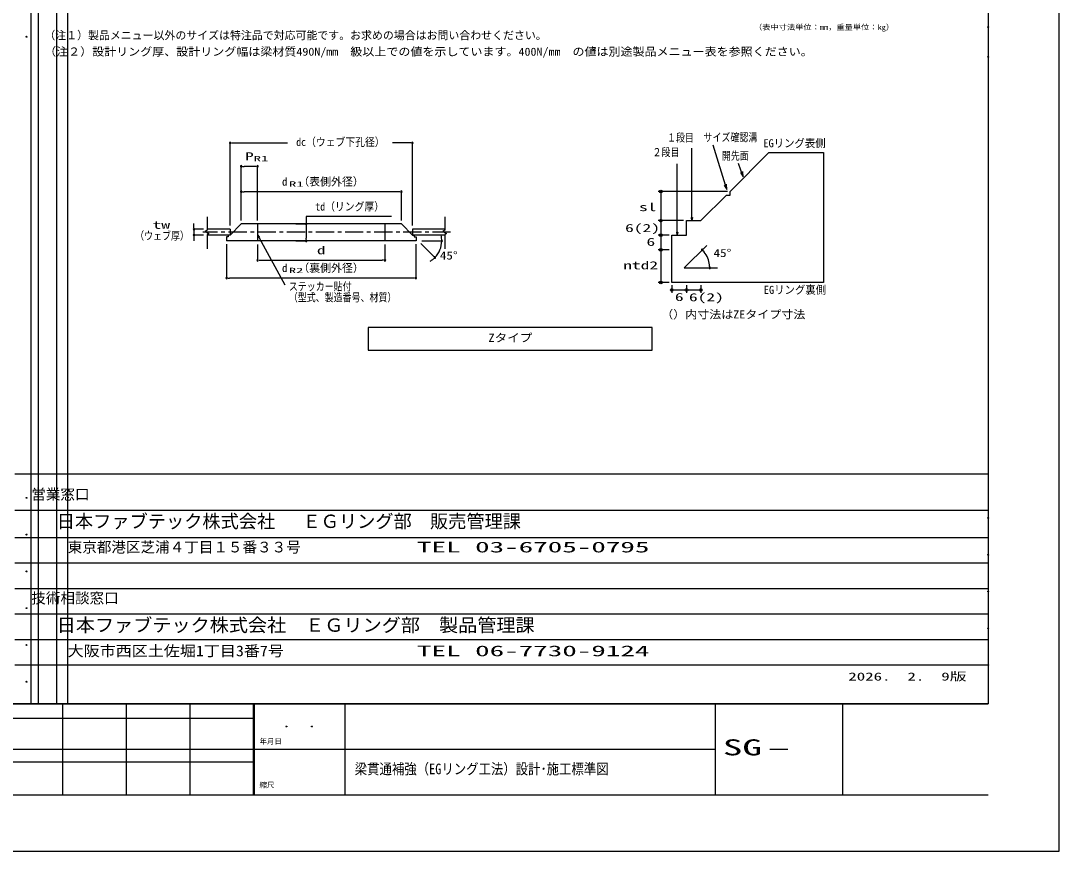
# Model space of a CAD drawing. Units: millimetres on the paper. Extents: x -420 to 420, y -297 to 297.
# Drawn here: x 135.3 to 420.5, y -297 to -69 of the extents above; entities that cross this region are included whole.
import ezdxf
from ezdxf.enums import TextEntityAlignment as Align

# ---------------------------------------------------------------- set-up
doc = ezdxf.new("R2010")
doc.units = ezdxf.units.MM
doc.linetypes.add('CHAIN1', pattern=[8, 5, -1, 1, -1])
for name, color, linetype in [('0-0', 7, 'Continuous'), ('0-1_HARI-S', 7, 'Continuous'), ('0-3_HOJO', 6, 'Continuous'), ('0-6_KIJUN', 1, 'CHAIN1'), ('0-7_MOJI', 7, 'Continuous'), ('0-8_SUNPO', 8, 'Continuous'), ('0-9_TITLE', 7, 'Continuous'), ('0-A_WAKU', 7, 'Continuous'), ('0-B_DEFPOINTS', 7, 'Continuous'), ('0-C_000Waku', 7, 'Continuous'), ('0-D_EG_Ring', 7, 'Continuous'), ('0-E_ZUWAKU', 7, 'Continuous')]:
    doc.layers.add(name, color=color, linetype=linetype)
doc.styles.add('ＭＳ ゴシック', font='')
doc.styles.get('ＭＳ ゴシック').set_extended_font_data('MS Gothic')

msp = doc.modelspace()

# ---------------------------------------------------------------- linework, layer by layer
at = {"layer": '0-0'}
for p, q in [((329.212, -115.291), (325.476, -103.184)), ((333.733, -111.791), (332.393, -108.174)), ((329.347, -115.865), (310.362, -115.865)), ((311.112, -115.865), (311.112, -123.865)), ((329.097, -116.865), (330.097, -116.865)), ((330.097, -116.865), (330.097, -115.865)), ((317.347, -123.865), (310.362, -123.865)), ((317.347, -123.865), (310.362, -123.865)), ((311.112, -123.865), (311.112, -127.865)), ((313.347, -127.865), (310.362, -127.865)), ((313.347, -127.865), (310.362, -127.865)), ((311.112, -127.865), (311.112, -131.865)), ((313.347, -131.865), (310.362, -131.865)), ((313.347, -131.865), (310.362, -131.865)), ((311.112, -131.865), (311.112, -140.865)), ((313.347, -140.865), (310.362, -140.865)), ((314.097, -141.615), (314.097, -143.66)), ((318.097, -141.615), (318.097, -143.66)), ((318.097, -141.615), (318.097, -143.66)), ((322.097, -141.615), (322.097, -143.66)), ((318.097, -142.91), (314.097, -142.91)), ((322.097, -142.91), (318.097, -142.91)), ((133.667, -193.342), (401, -193.342))]:
    msp.add_line(p, q, dxfattribs=at)
for points in [[(332.924, -110.649), (333.733, -111.791), (333.603, -110.397)], [(328.467, -114.106), (329.212, -115.291), (329.159, -113.892)]]:
    msp.add_lwpolyline(points, dxfattribs=at)
for centre in [(311.112, -115.865), (311.112, -123.865), (311.112, -123.865), (311.112, -127.865), (311.112, -127.865), (311.112, -131.865), (311.112, -131.865), (311.112, -140.865), (314.097, -142.91), (318.097, -142.91), (318.097, -142.91), (322.097, -142.91)]:
    msp.add_circle(centre, 0.375, dxfattribs=at)
at = {"layer": '0-1_HARI-S'}
for p, q in [((192.765, -126.232), (186.434, -126.232)), ((192.765, -127.832), (186.434, -127.832)), ((192.765, -126.232), (192.765, -127.832)), ((242.865, -126.232), (242.865, -127.832)), ((251.738, -126.232), (242.865, -126.232)), ((251.738, -127.832), (242.865, -127.832))]:
    msp.add_line(p, q, dxfattribs=at)
at = {"layer": '0-3_HOJO'}
for p, q in [((138.167, -256.5), (138.167, 249.8)), ((140.167, -256.5), (140.167, 239.8)), ((145.167, -256.5), (145.167, 239.8)), ((148.167, -256.5), (148.167, 239.8)), ((133.667, -203.342), (401, -203.342)), ((133.667, -210.842), (401, -210.842)), ((133.667, -217.842), (401, -217.842)), ((133.667, -224.842), (401, -224.842)), ((133.667, -231.842), (401, -231.842)), ((133.667, -238.842), (401, -238.842)), ((133.667, -245.842), (401, -245.842))]:
    msp.add_line(p, q, dxfattribs=at)
at = {"layer": '0-6_KIJUN'}
msp.add_line((253.348, -127.032), (185.24, -127.032), dxfattribs=at)
at = {"layer": '0-7_MOJI'}
for p, q in [((200.315, -130.432), (200.315, -134.749)), ((200.752, -128.577), (207.771, -141.5)), ((235.315, -130.432), (235.315, -134.749)), ((245.172, -130.139), (249.022, -133.989)), ((245.465, -129.432), (250.91, -129.432)), ((250.885, -129.033), (250.86, -128.634)), ((200.715, -134.749), (201.115, -134.749)), ((201.115, -134.749), (234.515, -134.749)), ((234.915, -134.749), (234.515, -134.749)), ((248.722, -134.254), (248.423, -134.519))]:
    msp.add_line(p, q, dxfattribs=at)
for points in [[(192.765, -127.832), (192.265, -127.832), (192.265, -128.332), (191.765, -128.332), (191.765, -129.432)], [(242.865, -127.832), (243.365, -127.832), (243.365, -128.332), (243.865, -128.332), (243.865, -129.432)]]:
    msp.add_lwpolyline(points, dxfattribs=at)
for points in [[(200.635, -128.641), (200.37, -127.874), (200.869, -128.514)], [(230.722, -159.397), (308.722, -159.397), (308.722, -153.202), (230.722, -153.202)]]:
    msp.add_lwpolyline(points, close=True, dxfattribs=at)
for centre, radius, start, end in [((244.465, -129.432), 6.445, 7.11641, 14.23282), ((244.465, -129.432), 6.445, 315, 360), ((250.91, -129.432), 0.2, 93.55821, 273.55821), ((250.91, -129.432), 0.2, 273.55821, 93.55821), ((249.022, -133.989), 0.2, 41.44179, 221.44179), ((249.022, -133.989), 0.2, 221.44179, 41.44179), ((200.315, -134.749), 0.2, 0, 180), ((200.315, -134.749), 0.2, 180, 0), ((235.315, -134.749), 0.2, 0, 180), ((235.315, -134.749), 0.2, 180, 0), ((244.465, -129.432), 6.445, 300.76718, 307.88359)]:
    msp.add_arc(centre, radius, start, end, dxfattribs=at)
msp.add_solid([(200.635, -128.641), (200.37, -127.874), (200.869, -128.514)], dxfattribs=at)
at = {"layer": '0-8_SUNPO'}
for p, q in [((192.765, -125.232), (192.765, -102.535)), ((193.165, -102.535), (193.565, -102.535)), ((193.565, -102.535), (208.531, -102.535)), ((242.065, -102.535), (237.342, -102.535)), ((242.465, -102.535), (242.065, -102.535)), ((242.865, -125.232), (242.865, -102.535)), ((195.815, -123.782), (195.815, -108.964)), ((196.215, -108.964), (196.615, -108.964)), ((199.515, -108.964), (196.615, -108.964)), ((199.915, -108.964), (199.515, -108.964)), ((200.315, -123.782), (200.315, -108.964)), ((195.815, -123.782), (195.815, -115.914)), ((196.215, -115.914), (196.615, -115.914)), ((239.015, -115.914), (196.615, -115.914)), ((239.415, -115.914), (239.015, -115.914)), ((239.815, -123.782), (239.815, -115.914)), ((182.853, -125.432), (182.853, -124.632)), ((182.853, -125.832), (182.853, -125.432)), ((210.787, -124.782), (213.682, -124.782)), ((213.682, -125.182), (213.682, -125.582)), ((185.434, -126.232), (182.853, -126.232)), ((182.853, -126.232), (182.853, -127.832)), ((185.434, -127.832), (182.853, -127.832)), ((182.853, -128.232), (182.853, -128.632)), ((213.682, -125.582), (213.682, -128.632)), ((182.853, -128.632), (182.853, -129.432)), ((191.815, -130.282), (191.815, -139.622)), ((210.787, -129.432), (213.682, -129.432)), ((213.682, -129.032), (213.682, -128.632)), ((243.815, -130.282), (243.815, -139.622)), ((192.215, -139.622), (192.615, -139.622)), ((243.015, -139.622), (192.615, -139.622)), ((243.415, -139.622), (243.015, -139.622))]:
    msp.add_line(p, q, dxfattribs=at)
at = {"layer": '0-8_SUNPO', "color": 7}
for points in [[(186.434, -122.821), (186.434, -126.511), (185.934, -126.8), (186.934, -127.377), (186.434, -127.666), (186.434, -131.564)], [(251.738, -122.821), (251.738, -126.511), (251.238, -126.8), (252.238, -127.377), (251.738, -127.666), (251.738, -131.564)]]:
    msp.add_lwpolyline(points, dxfattribs=at)
at = {"layer": '0-8_SUNPO'}
msp.add_lwpolyline([(237.076, -122.762), (213.682, -122.762), (213.682, -124.782)], dxfattribs=at)
for centre, start, end in [((192.765, -102.535), 0, 180), ((192.765, -102.535), 180, 0), ((242.865, -102.535), 0, 180), ((242.865, -102.535), 180, 0), ((195.815, -108.964), 0, 180), ((195.815, -108.964), 180, 0), ((200.315, -108.964), 0, 180), ((200.315, -108.964), 180, 0), ((195.815, -115.914), 0, 180), ((195.815, -115.914), 180, 0), ((239.815, -115.914), 0, 180), ((239.815, -115.914), 180, 0), ((213.682, -124.782), 90, 270), ((213.682, -124.782), 270, 90), ((182.853, -126.232), 90, 270), ((182.853, -127.832), 90, 270), ((182.853, -126.232), 270, 90), ((182.853, -127.832), 270, 90), ((213.682, -129.432), 90, 270), ((213.682, -129.432), 270, 90), ((191.815, -139.622), 0, 180), ((191.815, -139.622), 180, 0), ((243.815, -139.622), 0, 180), ((243.815, -139.622), 180, 0)]:
    msp.add_arc(centre, 0.2, start, end, dxfattribs=at)
at = {"layer": '0-A_WAKU'}
msp.add_lwpolyline([(-401, 279.8), (401, 279.8), (401, -256.5), (-401, -256.5)], close=True, dxfattribs=at)
at = {"layer": '0-B_DEFPOINTS'}
msp.add_lwpolyline([(-420.5, -297), (420.5, -297), (420.5, 297), (-420.5, 297)], close=True, dxfattribs=at)
at = {"layer": '0-C_000Waku'}
msp.add_lwpolyline([(-420.5, -297), (420.5, -297), (420.5, 297), (-420.5, 297)], close=True, dxfattribs=at)
at = {"layer": '0-D_EG_Ring'}
for p, q in [((319.605, -122.988), (319.605, -103.965)), ((340.763, -105.2), (330.097, -115.865)), ((315.605, -126.988), (315.605, -108.299)), ((329.097, -116.865), (322.097, -123.865)), ((192.765, -127.832), (195.815, -124.782)), ((200.315, -124.782), (195.815, -124.782)), ((200.315, -124.782), (200.315, -129.432)), ((235.315, -124.782), (200.315, -124.782)), ((239.815, -124.782), (235.315, -124.782)), ((235.315, -124.782), (235.315, -129.432)), ((242.865, -127.832), (239.815, -124.782)), ((200.315, -129.432), (191.765, -129.432)), ((235.315, -129.432), (200.315, -129.432)), ((243.865, -129.432), (235.315, -129.432)), ((317.532, -136.826), (323.701, -130.657)), ((322.734, -132.188), (323.001, -132.487)), ((317.532, -136.826), (326.606, -136.826)), ((324.49, -136.426), (324.467, -136.027))]:
    msp.add_line(p, q, dxfattribs=at)
msp.add_lwpolyline([(340.763, -105.2), (355.763, -105.2), (355.763, -140.865), (314.097, -140.865), (314.097, -127.865), (318.097, -127.865), (318.097, -123.865), (322.097, -123.865)], dxfattribs=at)
for points in [[(319.738, -122.988), (319.605, -123.788), (319.472, -122.988)], [(315.738, -126.988), (315.605, -127.788), (315.472, -126.988)]]:
    msp.add_lwpolyline(points, close=True, dxfattribs=at)
for centre, radius, start, end in [((322.468, -131.889), 0.2, 131.71523, 311.71523), ((322.468, -131.889), 0.2, 311.71523, 131.71523), ((317.532, -136.826), 6.981, 6.56954, 38.43046), ((324.513, -136.826), 0.2, 93.28477, 273.28477), ((324.513, -136.826), 0.2, 273.28477, 93.28477)]:
    msp.add_arc(centre, radius, start, end, dxfattribs=at)
for points in [[(319.738, -122.988), (319.605, -123.788), (319.472, -122.988)], [(315.738, -126.988), (315.605, -127.788), (315.472, -126.988)]]:
    msp.add_solid(points, dxfattribs=at)
at = {"layer": '0-E_ZUWAKU', "color": 8}
for p, q in [((87.75, -256.5), (401, -256.5)), ((146.75, -256.5), (146.75, -281.5)), ((164.25, -256.5), (164.25, -281.5)), ((181.75, -256.5), (181.75, -281.5)), ((199.15, -256.5), (199.15, -281.5)), ((199.35, -256.5), (199.35, -281.5)), ((224.25, -256.5), (224.25, -281.5)), ((326, -256.5), (326, -281.5)), ((361, -256.5), (361, -281.5)), ((110.35, -260.5), (199.15, -260.5)), ((129.35, -269), (199.25, -269)), ((199.25, -269), (326, -269)), ((341, -269), (346, -269)), ((129.35, -272.5), (199.15, -272.5)), ((87.75, -281.5), (401, -281.5))]:
    msp.add_line(p, q, dxfattribs=at)
at = {"layer": '0-E_ZUWAKU'}
for centre in [(401, -70.7), (136.894, -73.375), (401, -78.9), (136.894, -199.975), (401, -205.5), (136.894, -210.075), (401, -215.6), (136.894, -220.175), (401, -225.7), (136.894, -230.275), (401, -235.8), (136.894, -240.375), (401, -245.9), (136.894, -250.475), (208.25, -262.75), (215.25, -262.75)]:
    msp.add_circle(centre, 0.125, dxfattribs=at)

# ---------------------------------------------------------------- texts
at = {"layer": '0-7_MOJI', "style": 'ＭＳ ゴシック'}
for s, height, width, p in [('（表中寸法単位：mm，重量単位：kg）', 1.466, 1.1, (336.684, -71.927)), ('（注２）設計リング厚、設計リング幅は梁材質490N/mm\u3000級以上での値を示しています。400N/mm\u3000の値は別途製品メニュー表を参照ください。', 2.199, 1.1, (141.693, -79.235)), ('2', 1.1, 2, (225.801, -77.79)), ('2', 1.1, 2, (291.96, -77.572)), ('d', 2.199, 1.6, (216.615, -133.749)), ('45°', 2.199, 1.2, (250.378, -135.206)), ('（）内寸法はZEタイプ寸法', 2.199, 1.1, (311.177, -151.382)), ('Zタイプ', 2.199, 1.15, (263.722, -157.8)), ('TEL 03-6705-0795', 2.933, 2, (244.104, -215.842)), ('日本ファブテック株式会社  ＥＧリング部\u3000製品管理課', 3.666, 1.05, (145.167, -237.842)), ('大阪市西区土佐堀1丁目3番7号', 2.933, 1.1, (148.167, -244.342)), ('TEL 06-7730-9124', 2.933, 2, (244.104, -244.342)), ('2026.\u30002.\u30009版', 2.199, 1.55, (362.566, -250.801))]:
    msp.add_text(s, height=height, dxfattribs=dict(at, width=width)).set_placement(p, align=Align.BOTTOM_LEFT)
for s, height, p in [('（注１）製品メニュー以外のサイズは特注品で対応可能です。お求めの場合はお問い合わせください。', 2.199, (141.761, -74.742)), ('営業窓口', 2.933, (138.167, -201.342)), ('日本ファブテック株式会社 \u3000ＥＧリング部\u3000販売管理課', 3.666, (145.167, -209.342)), ('東京都港区芝浦４丁目１５番３３号', 2.933, (148.167, -215.842)), ('技術相談窓口', 2.933, (138.167, -229.842))]:
    msp.add_text(s, height=height, dxfattribs=at).set_placement(p, align=Align.BOTTOM_LEFT)
at = {"layer": '0-8_SUNPO', "color": 7, "style": 'ＭＳ ゴシック'}
for s, height, width, p in [('dc（ウェブ下孔径）', 2.199, 0.9, (210.937, -104.035)), ('P', 2.199, 1.6, (196.865, -107.964)), ('R1', 1.466, 2, (199.268, -108.02)), ('R1', 1.466, 2, (208.979, -114.993)), ('td（リング厚）', 2.199, 0.9, (216.179, -121.762)), ('sl', 2.199, 1.6, (305.085, -121.909)), ('tw', 2.199, 1.6, (171.49, -126.766)), ('6(2)', 2.199, 1.6, (301.265, -127.647)), ('（ウェブ厚）', 2.199, 0.8, (166.69, -129.766)), ('6', 2.199, 1.6, (307.135, -131.456)), ('R2', 1.466, 2, (208.903, -138.712)), ('ntd2', 2.199, 1.6, (300.745, -137.891)), ('ステッカー貼付', 2.199, 0.8, (208.9, -143.706)), ('（型式、製造番号、材質）', 2.199, 0.8, (208.9, -146.706)), ('6', 2.199, 1.6, (314.943, -146.595)), ('6(2)', 2.199, 1.6, (318.803, -146.654))]:
    msp.add_text(s, height=height, dxfattribs=dict(at, width=width)).set_placement(p, align=Align.BOTTOM_LEFT)
for s, p in [('d  （表側外径）', (207.015, -114.914)), ('d  （裏側外径）', (207.015, -138.622))]:
    msp.add_text(s, height=2.199, dxfattribs=at).set_placement(p, align=Align.BOTTOM_LEFT)
at = {"layer": '0-9_TITLE', "style": 'ＭＳ ゴシック'}
for s, height, width, p in [('SG', 4.399, 1.8, (328.1, -272)), ('梁貫通補強（EGリング工法）設計･施工標準図', 2.933, 0.85, (227.019, -276.75))]:
    msp.add_text(s, height=height, dxfattribs=dict(at, width=width)).set_placement(p, align=Align.BOTTOM_LEFT)
at = {"layer": '0-D_EG_Ring', "style": 'ＭＳ ゴシック'}
for s, width, p in [('１段目', 0.8, (312.787, -102.841)), ('サイズ確認溝', 0.8, (322.814, -102.756)), ('EGリング表側', 0.95, (339.237, -104.376)), ('２段目', 0.8, (308.787, -106.841)), ('開先面', 0.8, (327.833, -107.833)), ('45°', 1.2, (325.547, -134.516)), ('EGリング裏側', 0.95, (339.366, -144.621))]:
    msp.add_text(s, height=2.199, dxfattribs=dict(at, width=width)).set_placement(p, align=Align.BOTTOM_LEFT)
at = {"layer": '0-E_ZUWAKU', "color": 4, "style": 'ＭＳ ゴシック'}
for s, p in [('年月日', (200.85, -268)), ('縮尺', (200.85, -280))]:
    msp.add_text(s, height=1.466, dxfattribs=at).set_placement(p, align=Align.BOTTOM_LEFT)

doc.saveas('drawing.dxf')
